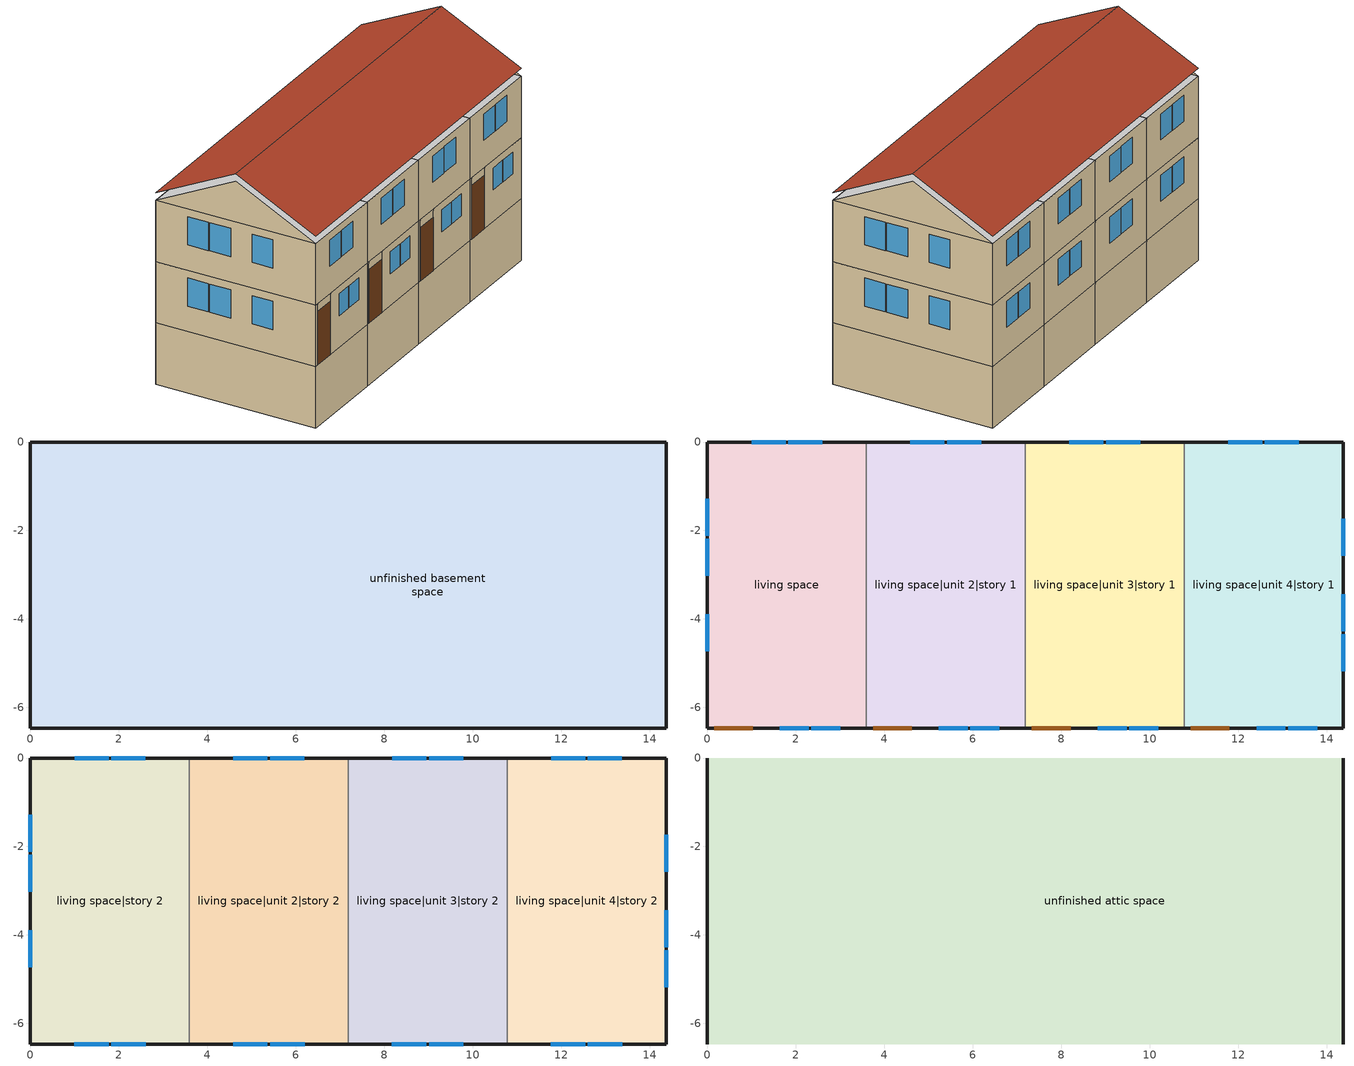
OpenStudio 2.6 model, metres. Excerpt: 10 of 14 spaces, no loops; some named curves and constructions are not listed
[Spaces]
unfinished basement space
 floor foundation (FloorFndGrndUnfinB 3): 0,-6.47 0,0 3.59,0 3.59,-6.47 z-2.44
 floor foundation (FloorFndGrndUnfinB): 3.59,-6.47 3.59,0 7.18,0 7.18,-6.47 z-2.44
 floor foundation (FloorFndGrndUnfinB 1): 7.18,-6.47 7.18,0 10.78,0 10.78,-6.47 z-2.44
 floor foundation (FloorFndGrndUnfinB 2): 10.78,-6.47 10.78,0 14.37,0 14.37,-6.47 z-2.44
 wall foundation (WallFndGrndUnfinB 3): 7.18,0 3.59,0 0,0 0,-6.47 3.59,-6.47 7.18,-6.47 z-2.44:0
 wall foundation (WallFndGrndUnfinB 2): 7.18,-6.47 10.78,-6.47 14.37,-6.47 14.37,0 10.78,0 7.18,0 z-2.44:0
living space
 floor to unfinished basement space (FloorUnfinBInsFin Reversed): 0,-6.47 0,0 3.59,0 3.59,-6.47 z0
 wall outside (WallExtInsFin): 3.59,0 0,0 0,-6.47 0.13,-6.47 1.05,-6.47 3.59,-6.47 z0:2.44
 wall to living space|unit 2|story 1 (WallIntFinUninsFin Reversed): 3.59,-6.47 3.59,0 z0:2.44
 window (WindowConstruction): 1.64,-6.47 2.29,-6.47 / 2.35,-6.47 3,-6.47 z1.26:2.13; 2.6,0 1.83,0 / 1.77,0 1,0 z1.11:2.13; 0,-1.28 0,-2.12 / 0,-2.19 0,-3.03 / 0,-3.89 0,-4.73 z1.01:2.13
 door (Door): 0.15,-6.47 1.02,-6.47 z0:2.13
living space|unit 2|story 1
 floor to unfinished basement space (FloorUnfinBInsFin Reversed): 3.59,-6.47 3.59,0 7.18,0 7.18,-6.47 z0
 wall outside (WallExtInsFin): 7.18,0 3.59,0 / 3.59,-6.47 3.72,-6.47 4.64,-6.47 7.18,-6.47 z0:2.44
 wall to living space|unit 3|story 1 (WallIntFinUninsFin Reversed): 7.18,-6.47 7.18,0 z0:2.44
 window (WindowConstruction): 5.23,-6.47 5.88,-6.47 / 5.94,-6.47 6.6,-6.47 z1.26:2.13; 6.19,0 5.42,0 / 5.36,0 4.59,0 z1.11:2.13
 door (Door): 3.74,-6.47 4.62,-6.47 z0:2.13
living space|unit 3|story 1
 floor to unfinished basement space (FloorUnfinBInsFin Reversed): 7.18,-6.47 7.18,0 10.78,0 10.78,-6.47 z0
 wall outside (WallExtInsFin): 10.78,0 7.18,0 / 7.18,-6.47 7.31,-6.47 8.23,-6.47 10.78,-6.47 z0:2.44
 wall to living space|unit 4|story 1 (WallIntFinUninsFin Reversed): 10.78,-6.47 10.78,0 z0:2.44
 window (WindowConstruction): 8.82,-6.47 9.47,-6.47 / 9.54,-6.47 10.19,-6.47 z1.26:2.13; 9.78,0 9.01,0 / 8.95,0 8.18,0 z1.11:2.13
 door (Door): 7.34,-6.47 8.21,-6.47 z0:2.13
living space|unit 4|story 1
 floor to unfinished basement space (FloorUnfinBInsFin Reversed): 10.78,-6.47 10.78,0 14.37,0 14.37,-6.47 z0
 wall outside (WallExtInsFin): 10.78,-6.47 10.9,-6.47 11.82,-6.47 14.37,-6.47 14.37,0 10.78,0 z0:2.44
 window (WindowConstruction): 12.41,-6.47 13.07,-6.47 / 13.13,-6.47 13.78,-6.47 z1.26:2.13; 13.37,0 12.6,0 / 12.54,0 11.77,0 z1.11:2.13; 14.37,-5.18 14.37,-4.34 / 14.37,-4.28 14.37,-3.44 / 14.37,-2.58 14.37,-1.73 z1.01:2.13
 door (Door): 10.93,-6.47 11.8,-6.47 z0:2.13
living space|story 2
 floor to living space (FloorFinUninsFin): 0,-6.47 0,0 3.59,0 3.59,-6.47 z2.44
 wall outside (WallExtInsFin): 3.59,0 0,0 0,-6.47 3.59,-6.47 z2.44:4.88
 wall to living space|unit 2|story 2 (WallIntFinUninsFin Reversed): 3.59,-6.47 3.59,0 z2.44:4.88
 window (WindowConstruction): 0.99,-6.47 1.77,-6.47 / 1.83,-6.47 2.6,-6.47 z3.54:4.57; 2.6,0 1.83,0 / 1.77,0 1,0 z3.55:4.57; 0,-1.28 0,-2.12 / 0,-2.19 0,-3.03 / 0,-3.89 0,-4.73 z3.45:4.57
living space|unit 2|story 2
 floor to living space|unit 2|story 1 (FloorFinUninsFin): 3.59,-6.47 3.59,0 7.18,0 7.18,-6.47 z2.44
 wall outside (WallExtInsFin): 7.18,0 3.59,0 / 3.59,-6.47 7.18,-6.47 z2.44:4.88
 wall to living space|unit 3|story 2 (WallIntFinUninsFin Reversed): 7.18,-6.47 7.18,0 z2.44:4.88
 window (WindowConstruction): 4.58,-6.47 5.36,-6.47 / 5.42,-6.47 6.2,-6.47 z3.54:4.57; 6.19,0 5.42,0 / 5.36,0 4.59,0 z3.55:4.57
living space|unit 3|story 2
 floor to living space|unit 3|story 1 (FloorFinUninsFin): 7.18,-6.47 7.18,0 10.78,0 10.78,-6.47 z2.44
 wall outside (WallExtInsFin): 10.78,0 7.18,0 / 7.18,-6.47 10.78,-6.47 z2.44:4.88
 wall to living space|unit 4|story 2 (WallIntFinUninsFin Reversed): 10.78,-6.47 10.78,0 z2.44:4.88
 window (WindowConstruction): 8.17,-6.47 8.95,-6.47 / 9.01,-6.47 9.79,-6.47 z3.54:4.57; 9.78,0 9.01,0 / 8.95,0 8.18,0 z3.55:4.57
living space|unit 4|story 2
 floor to living space|unit 4|story 1 (FloorFinUninsFin): 10.78,-6.47 10.78,0 14.37,0 14.37,-6.47 z2.44
 wall outside (WallExtInsFin): 10.78,-6.47 14.37,-6.47 14.37,0 10.78,0 z2.44:4.88
 window (WindowConstruction): 11.76,-6.47 12.54,-6.47 / 12.6,-6.47 13.38,-6.47 z3.54:4.57; 13.37,0 12.6,0 / 12.54,0 11.77,0 z3.55:4.57; 14.37,-5.18 14.37,-4.34 / 14.37,-4.28 14.37,-3.44 / 14.37,-2.58 14.37,-1.73 z3.45:4.57
unfinished attic space
 floor to living space|story 2 (FloorFinInsUnfinAttic): 3.59,0 3.59,-6.47 0,-6.47 0,0 z4.88
 floor to living space|unit 2|story 2 (FloorFinInsUnfinAttic): 7.18,0 7.18,-6.47 3.59,-6.47 3.59,0 z4.88
 floor to living space|unit 3|story 2 (FloorFinInsUnfinAttic): 10.78,0 10.78,-6.47 7.18,-6.47 7.18,0 z4.88
 floor to living space|unit 4|story 2 (FloorFinInsUnfinAttic): 14.37,0 14.37,-6.47 10.78,-6.47 10.78,0 z4.88
 wall outside (WallExtUninsUnfin): 0,-3.23,6.49 0,0,4.88 0,-6.47,4.88; 14.37,-3.23,6.49 14.37,-6.47,4.88 14.37,0,4.88
 roof outside (RoofUnfinInsExt): 0,-3.23,6.8 14.37,-3.23,6.8 14.37,0,5.18 0,0,5.18; 14.37,-3.23,6.8 0,-3.23,6.8 0,-6.47,5.18 14.37,-6.47,5.18
[Construction]
FloorFinInsUnfinAttic Reversed: Drywall 0.5 in., FloorUATrussandIns, FloorUAAdditionalCeilingIns
WallIntFinUninsFin: Vinyl, Light, WallStudAndCavity 2, Drywall 0.5 in.
FloorUnfinBInsFin: FloorIns, RoofSheathing, Wood Floor, Floor Covering
FloorFinUninsFin Reversed: Floor Covering, Wood Floor, RoofSheathing, FloorFinStudAndAirFloor, Drywall 0.5 in.
[EnergyManagementSystem:Program]
res_ds_2_program: Set res_ds_2_ah_mfr = res_ds_2_ah_mfr_s; Set res_ds_2_fan_rtf = res_ds_2_fan_rtf_s; Set res_ds_2_ah_vfr = res_ds_2_ah_vfr_s; Set res_ds_2_ah_tt = res_ds_2_ah_tt_s; Set res_ds_2_ah_wt = res_ds_2_ah_wt_s; Set res_ds_2_ra_t = res_ds_2_ra_t_s; Set res_ds_2_ra_w = res_ds_2_ra_w_s; Set res_ds_2_ah_t = res_ds_2_ah_t_s; Set res_ds_2_ah_w = res_ds_2_ah_w_s; Run res_ds_2_lk_subrout; Set res_ds_2_sup_s_lk_to_lv_equip_act = res_ds_2_sup_s_lk_to_lv; Set res_ds_2_sup_lat_lk_to_lv_equip_act = res_ds_2_sup_lat_lk_to_lv; Set res_ds_2_sup_d_cn_to_lv_equip_act = res_ds_2_sup_d_cn_to_lv; Set res_ds_2_sup_d_cn_to_ah_equip_act = res_ds_2_sup_d_cn_to_ah; Set res_ds_2_sup_s_lk_to_ah_equip_act = res_ds_2_sup_s_lk_to_ah; Set res_ds_2_sup_lat_lk_to_ah_equip_act = res_ds_2_sup_lat_lk_to_ah; Set res_ds_2_ret_s_lk_equip_act = res_ds_2_ret_s_lk; Set res_ds_2_ret_lat_lk_equip_act = res_ds_2_ret_lat_lk; Set res_ds_2_ret_d_cn_to_pl_equip_act = res_ds_2_ret_d_cn_to_pl; Set res_ds_2_ret_d_cn_to_ah_equip_act = res_ds_2_ret_d_cn_to_ah; Set res_ds_2_liv_to_ah_mix_act = res_ds_2_ah_to_liv; Set res_ds_2_liv_to_ah_mix_act = res_ds_2_liv_to_ah
res_infil_2_program: Set p_m = 0.14; Set p_s = 0.22; Set s_m = 270; Set s_s = 370; Set z_m = 9.99744; Set z_s = 4.8768; Set f_t = (((s_m/z_m)^p_m)*((z_s/s_s)^p_s)); Set Tdiff = res_af_2_tin_s-res_af_2_tt_s; Set dT = @Abs Tdiff; Set c = 0.012; Set Cs = 0.0749; Set Cw = 0.1406; Set n = 0.67; Set sft = (f_t*0.5); Set temp1 = ((c*Cw)*((sft*res_af_vw_s)^(2*n)))^2; Set Qn = (((c*Cs*(dT^n))^2)+temp1)^0.5; Set Tdiff = res_af_2_tin_s-res_af_2_tt_s; Set dT = @Abs Tdiff; Set QWHV = res_infil_2_wh_sch_s*0.0165; Set Qrange = res_infil_2_range_sch_s*0.0472; Set Qdryer = 0.0; Set Qbath = res_infil_2_bath_sch_s*0.0354; Set QhpwhOut = 0; Set QhpwhIn = 0; Set QductsOut = res_ds_2_lk_ret_fan_equiv; Set QductsIn = res_ds_2_lk_sup_fan_equiv; Set Qout = QWHV+Qrange+Qbath+Qdryer+QhpwhOut+QductsOut; Set Qin = QhpwhIn+QductsIn; Set Qu = (@Abs (Qout-Qin)); Set Qb = (@Min Qout Qin); Set faneff_wh = 0.9438948864000002; Set res_infil_2_house_fan_act = (QWHV*300)/faneff_wh; Set faneff_sp = 0.4719474432000001; Set res_infil_2_range_fan_act = (Qrange*300)/faneff_sp; Set res_infil_2_bath_fan_act = (Qbath*300)/faneff_sp; Set Q_acctd_for_elsewhere = QhpwhOut+QhpwhIn+QductsOut+QductsIn; Set res_infil_2_flow_act = (((Qu^2)+(Qn^2))^0.5)-Q_acctd_for_elsewhere; Set res_infil_2_flow_act = (@Max res_infil_2_flow_act 0)
res_nv_3_program: Set Tdiff = res_af_3_tin_s-res_af_3_tt_s; Set dT = (@Abs Tdiff); Set pt = (@RhFnTdbWPb res_af_3_tt_s res_nv_wt_s res_nv_pb_s); Set NVA = 2337.1686753986028; Set Cs = 0.00017926040778923255; Set Cw = 8.70903777141566e-05; Set MNV = 0.6292632576000032; Set MHR = 0.0115; Set MRH = 0.7; Set temp1 = (res_nv_3_nva_s*NVA); Set SGNV = temp1*((((Cs*dT)+(Cw*(res_af_vw_s^2)))^0.5)/1000); If (res_nv_wt_s<MHR) && (pt<MRH) && (res_af_3_tin_s>res_nv_3_sp_s); Set temp2 = (res_af_3_tin_s-res_nv_3_sp_s); Set NVadj1 = temp2/(res_af_3_tin_s-res_af_3_tt_s); Set NVadj2 = (@Min NVadj1 1); Set NVadj3 = (@Max NVadj2 0); Set NVadj = SGNV*NVadj3; Set res_nv_3_flow_act = (@Min NVadj MNV); Else; Set res_nv_3_flow_act = 0; EndIf
res_ds_3_program: Set res_ds_3_ah_mfr = res_ds_3_ah_mfr_s; Set res_ds_3_fan_rtf = res_ds_3_fan_rtf_s; Set res_ds_3_ah_vfr = res_ds_3_ah_vfr_s; Set res_ds_3_ah_tt = res_ds_3_ah_tt_s; Set res_ds_3_ah_wt = res_ds_3_ah_wt_s; Set res_ds_3_ra_t = res_ds_3_ra_t_s; Set res_ds_3_ra_w = res_ds_3_ra_w_s; Set res_ds_3_ah_t = res_ds_3_ah_t_s; Set res_ds_3_ah_w = res_ds_3_ah_w_s; Run res_ds_3_lk_subrout; Set res_ds_3_sup_s_lk_to_lv_equip_act = res_ds_3_sup_s_lk_to_lv; Set res_ds_3_sup_lat_lk_to_lv_equip_act = res_ds_3_sup_lat_lk_to_lv; Set res_ds_3_sup_d_cn_to_lv_equip_act = res_ds_3_sup_d_cn_to_lv; Set res_ds_3_sup_d_cn_to_ah_equip_act = res_ds_3_sup_d_cn_to_ah; Set res_ds_3_sup_s_lk_to_ah_equip_act = res_ds_3_sup_s_lk_to_ah; Set res_ds_3_sup_lat_lk_to_ah_equip_act = res_ds_3_sup_lat_lk_to_ah; Set res_ds_3_ret_s_lk_equip_act = res_ds_3_ret_s_lk; Set res_ds_3_ret_lat_lk_equip_act = res_ds_3_ret_lat_lk; Set res_ds_3_ret_d_cn_to_pl_equip_act = res_ds_3_ret_d_cn_to_pl; Set res_ds_3_ret_d_cn_to_ah_equip_act = res_ds_3_ret_d_cn_to_ah; Set res_ds_3_liv_to_ah_mix_act = res_ds_3_ah_to_liv; Set res_ds_3_liv_to_ah_mix_act = res_ds_3_liv_to_ah
res_infil_3_program: Set p_m = 0.14; Set p_s = 0.22; Set s_m = 270; Set s_s = 370; Set z_m = 9.99744; Set z_s = 4.8768; Set f_t = (((s_m/z_m)^p_m)*((z_s/s_s)^p_s)); Set Tdiff = res_af_3_tin_s-res_af_3_tt_s; Set dT = @Abs Tdiff; Set c = 0.012; Set Cs = 0.0749; Set Cw = 0.1406; Set n = 0.67; Set sft = (f_t*0.5); Set temp1 = ((c*Cw)*((sft*res_af_vw_s)^(2*n)))^2; Set Qn = (((c*Cs*(dT^n))^2)+temp1)^0.5; Set Tdiff = res_af_3_tin_s-res_af_3_tt_s; Set dT = @Abs Tdiff; Set QWHV = res_infil_3_wh_sch_s*0.0165; Set Qrange = res_infil_3_range_sch_s*0.0472; Set Qdryer = 0.0; Set Qbath = res_infil_3_bath_sch_s*0.0354; Set QhpwhOut = 0; Set QhpwhIn = 0; Set QductsOut = res_ds_3_lk_ret_fan_equiv; Set QductsIn = res_ds_3_lk_sup_fan_equiv; Set Qout = QWHV+Qrange+Qbath+Qdryer+QhpwhOut+QductsOut; Set Qin = QhpwhIn+QductsIn; Set Qu = (@Abs (Qout-Qin)); Set Qb = (@Min Qout Qin); Set faneff_wh = 0.9438948864000002; Set res_infil_3_house_fan_act = (QWHV*300)/faneff_wh; Set faneff_sp = 0.4719474432000001; Set res_infil_3_range_fan_act = (Qrange*300)/faneff_sp; Set res_infil_3_bath_fan_act = (Qbath*300)/faneff_sp; Set Q_acctd_for_elsewhere = QhpwhOut+QhpwhIn+QductsOut+QductsIn; Set res_infil_3_flow_act = (((Qu^2)+(Qn^2))^0.5)-Q_acctd_for_elsewhere; Set res_infil_3_flow_act = (@Max res_infil_3_flow_act 0)
res_nv_4_program: Set Tdiff = res_af_4_tin_s-res_af_4_tt_s; Set dT = (@Abs Tdiff); Set pt = (@RhFnTdbWPb res_af_4_tt_s res_nv_wt_s res_nv_pb_s); Set NVA = 4584.793685048653; Set Cs = 0.00017926040778923255; Set Cw = 8.70903777141566e-05; Set MNV = 0.6292632575999891; Set MHR = 0.0115; Set MRH = 0.7; Set temp1 = (res_nv_4_nva_s*NVA); Set SGNV = temp1*((((Cs*dT)+(Cw*(res_af_vw_s^2)))^0.5)/1000); If (res_nv_wt_s<MHR) && (pt<MRH) && (res_af_4_tin_s>res_nv_4_sp_s); Set temp2 = (res_af_4_tin_s-res_nv_4_sp_s); Set NVadj1 = temp2/(res_af_4_tin_s-res_af_4_tt_s); Set NVadj2 = (@Min NVadj1 1); Set NVadj3 = (@Max NVadj2 0); Set NVadj = SGNV*NVadj3; Set res_nv_4_flow_act = (@Min NVadj MNV); Else; Set res_nv_4_flow_act = 0; EndIf
res_ds_4_program: Set res_ds_4_ah_mfr = res_ds_4_ah_mfr_s; Set res_ds_4_fan_rtf = res_ds_4_fan_rtf_s; Set res_ds_4_ah_vfr = res_ds_4_ah_vfr_s; Set res_ds_4_ah_tt = res_ds_4_ah_tt_s; Set res_ds_4_ah_wt = res_ds_4_ah_wt_s; Set res_ds_4_ra_t = res_ds_4_ra_t_s; Set res_ds_4_ra_w = res_ds_4_ra_w_s; Set res_ds_4_ah_t = res_ds_4_ah_t_s; Set res_ds_4_ah_w = res_ds_4_ah_w_s; Run res_ds_4_lk_subrout; Set res_ds_4_sup_s_lk_to_lv_equip_act = res_ds_4_sup_s_lk_to_lv; Set res_ds_4_sup_lat_lk_to_lv_equip_act = res_ds_4_sup_lat_lk_to_lv; Set res_ds_4_sup_d_cn_to_lv_equip_act = res_ds_4_sup_d_cn_to_lv; Set res_ds_4_sup_d_cn_to_ah_equip_act = res_ds_4_sup_d_cn_to_ah; Set res_ds_4_sup_s_lk_to_ah_equip_act = res_ds_4_sup_s_lk_to_ah; Set res_ds_4_sup_lat_lk_to_ah_equip_act = res_ds_4_sup_lat_lk_to_ah; Set res_ds_4_ret_s_lk_equip_act = res_ds_4_ret_s_lk; Set res_ds_4_ret_lat_lk_equip_act = res_ds_4_ret_lat_lk; Set res_ds_4_ret_d_cn_to_pl_equip_act = res_ds_4_ret_d_cn_to_pl; Set res_ds_4_ret_d_cn_to_ah_equip_act = res_ds_4_ret_d_cn_to_ah; Set res_ds_4_liv_to_ah_mix_act = res_ds_4_ah_to_liv; Set res_ds_4_liv_to_ah_mix_act = res_ds_4_liv_to_ah
res_infil_4_program: Set p_m = 0.14; Set p_s = 0.22; Set s_m = 270; Set s_s = 370; Set z_m = 9.99744; Set z_s = 4.8768; Set f_t = (((s_m/z_m)^p_m)*((z_s/s_s)^p_s)); Set Tdiff = res_af_4_tin_s-res_af_4_tt_s; Set dT = @Abs Tdiff; Set c = 0.0228; Set Cs = 0.0749; Set Cw = 0.1406; Set n = 0.67; Set sft = (f_t*0.5); Set temp1 = ((c*Cw)*((sft*res_af_vw_s)^(2*n)))^2; Set Qn = (((c*Cs*(dT^n))^2)+temp1)^0.5; Set Tdiff = res_af_4_tin_s-res_af_4_tt_s; Set dT = @Abs Tdiff; Set QWHV = res_infil_4_wh_sch_s*0.0165; Set Qrange = res_infil_4_range_sch_s*0.0472; Set Qdryer = 0.0; Set Qbath = res_infil_4_bath_sch_s*0.0354; Set QhpwhOut = 0; Set QhpwhIn = 0; Set QductsOut = res_ds_4_lk_ret_fan_equiv; Set QductsIn = res_ds_4_lk_sup_fan_equiv; Set Qout = QWHV+Qrange+Qbath+Qdryer+QhpwhOut+QductsOut; Set Qin = QhpwhIn+QductsIn; Set Qu = (@Abs (Qout-Qin)); Set Qb = (@Min Qout Qin); Set faneff_wh = 0.9438948864000002; Set res_infil_4_house_fan_act = (QWHV*300)/faneff_wh; Set faneff_sp = 0.4719474432000001; Set res_infil_4_range_fan_act = (Qrange*300)/faneff_sp; Set res_infil_4_bath_fan_act = (Qbath*300)/faneff_sp; Set Q_acctd_for_elsewhere = QhpwhOut+QhpwhIn+QductsOut+QductsIn; Set res_infil_4_flow_act = (((Qu^2)+(Qn^2))^0.5)-Q_acctd_for_elsewhere; Set res_infil_4_flow_act = (@Max res_infil_4_flow_act 0)
[EnergyManagementSystem:ProgramCallingManager]
res wh_1 ProgramManager: InsideHVACSystemIterationLoop; res_wh_1_Control; res_wh_1_InletAir
res wh_2 ProgramManager: InsideHVACSystemIterationLoop; res_wh_2_Control; res_wh_2_InletAir
res wh_3 ProgramManager: InsideHVACSystemIterationLoop; res_wh_3_Control; res_wh_3_InletAir
res wh_4 ProgramManager: InsideHVACSystemIterationLoop; res_wh_4_Control; res_wh_4_InletAir
res af_1 program calling manager: BeginTimestepBeforePredictor; res_infil_1_program; res_nv_1_program
res ds_1 program calling manager: EndOfSystemTimestepAfterHVACReporting; res_ds_1_program
res af_2 program calling manager: BeginTimestepBeforePredictor; res_infil_2_program; res_nv_2_program
res ds_2 program calling manager: EndOfSystemTimestepAfterHVACReporting; res_ds_2_program
res af_3 program calling manager: BeginTimestepBeforePredictor; res_infil_3_program; res_nv_3_program
res ds_3 program calling manager: EndOfSystemTimestepAfterHVACReporting; res_ds_3_program
res af_4 program calling manager: BeginTimestepBeforePredictor; res_infil_4_program; res_nv_4_program
res ds_4 program calling manager: EndOfSystemTimestepAfterHVACReporting; res_ds_4_program
[Coil:Heating:DX:MultiSpeed:StageData] Rated Supply Air Fan Power Per Volume Flow Rate {W/(m3/s)}=773.3; Rated Waste Heat Fraction of Power Input=0.2
Name | Gross Rated Heating Capacity {W} | Gross Rated Heating COP {W/W} | Rated Air Flow Rate {m3/s} | Heating Capacity Function of Temperature Curve | Heating Capacity Function of Flow Fraction Curve | Energy Input Ratio Function of Temperature Curve | Energy Input Ratio Function of Flow Fraction Curve | Part Load Fraction Correlation Curve | Waste Heat Function of Temperature Curve
 | 12660.7 | 3.97731 | 0.66488 | HP_Heat-Cap-fT1 | HP_Heat-CAP-fFF1 | HP_Heat-EIR-fT1 | HP_Heat-EIR-fFF1 | HP_Heat-PLF-fPLR1 | ConstantBiquadratic
 | 17584.3 | 3.42544 | 0.831099 | HP_Heat-Cap-fT2 | HP_Heat-CAP-fFF2 | HP_Heat-EIR-fT2 | HP_Heat-EIR-fFF2 | HP_Heat-PLF-fPLR2 | ConstantBiquadratic
 | 12660.7 | 3.97731 | 0.66488 | HP_Heat-Cap-fT1 1 | HP_Heat-CAP-fFF1 1 | HP_Heat-EIR-fT1 1 | HP_Heat-EIR-fFF1 1 | HP_Heat-PLF-fPLR1 1 | ConstantBiquadratic 2
 | 17584.3 | 3.42544 | 0.831099 | HP_Heat-Cap-fT2 1 | HP_Heat-CAP-fFF2 1 | HP_Heat-EIR-fT2 1 | HP_Heat-EIR-fFF2 1 | HP_Heat-PLF-fPLR2 1 | ConstantBiquadratic 2
 | 12660.7 | 3.97731 | 0.66488 | HP_Heat-Cap-fT1 2 | HP_Heat-CAP-fFF1 2 | HP_Heat-EIR-fT1 2 | HP_Heat-EIR-fFF1 2 | HP_Heat-PLF-fPLR1 2 | ConstantBiquadratic 4
 | 17584.3 | 3.42544 | 0.831099 | HP_Heat-Cap-fT2 2 | HP_Heat-CAP-fFF2 2 | HP_Heat-EIR-fT2 2 | HP_Heat-EIR-fFF2 2 | HP_Heat-PLF-fPLR2 2 | ConstantBiquadratic 4
 | 12660.7 | 3.97731 | 0.66488 | HP_Heat-Cap-fT1 3 | HP_Heat-CAP-fFF1 3 | HP_Heat-EIR-fT1 3 | HP_Heat-EIR-fFF1 3 | HP_Heat-PLF-fPLR1 3 | ConstantBiquadratic 6
 | 17584.3 | 3.42544 | 0.831099 | HP_Heat-Cap-fT2 3 | HP_Heat-CAP-fFF2 3 | HP_Heat-EIR-fT2 3 | HP_Heat-EIR-fFF2 3 | HP_Heat-PLF-fPLR2 3 | ConstantBiquadratic 6
[AirLoopHVAC:ReturnPlenum]
Name | ThermalZone
Air Loop HVAC Return Plenum 1 | res ds_1 ret air zone
Air Loop HVAC Return Plenum 2 | res ds_2 ret air zone
Air Loop HVAC Return Plenum 3 | res ds_3 ret air zone
Air Loop HVAC Return Plenum 4 | res ds_4 ret air zone
[EnergyManagementSystem:Subroutine]
res_ds_1_lk_subrout: Set f_sup = 0.13696338696303695; Set f_ret = 0.10009990009990012; Set f_OA = 1.0e-06; Set oafrate = f_OA * res_ds_1_ah_vfr; Set suplkfrate = f_sup * res_ds_1_ah_vfr; Set retlkfrate = f_ret * res_ds_1_ah_vfr; Set res_ds_1_ah_to_liv = (@Abs (suplkfrate-retlkfrate-oafrate)); Set res_ds_1_liv_to_ah = 0; Set res_ds_1_lk_sup_fan_equiv = 0; Set res_ds_1_lk_ret_fan_equiv = oafrate; If res_ds_1_ah_mfr>0; Set h_SA = (@HFnTdbW res_ds_1_ah_tt res_ds_1_ah_wt); Set h_AHZone = (@HFnTdbW res_ds_1_ah_t res_ds_1_ah_w); Set h_RA = (@HFnTdbW res_ds_1_ra_t res_ds_1_ra_w); Set h_fg = (@HfgAirFnWTdb res_ds_1_ah_wt res_ds_1_ah_tt); Set SALeakageQtot = f_sup * res_ds_1_ah_mfr*(h_RA - h_SA); Set temp1 = h_fg*(res_ds_1_ra_w-res_ds_1_ah_wt); Set res_ds_1_sup_lat_lk_to_lv = f_sup*res_ds_1_ah_mfr*temp1; Set res_ds_1_sup_s_lk_to_lv = SALeakageQtot-res_ds_1_sup_lat_lk_to_lv; Set eTm = (res_ds_1_fan_rtf/(res_ds_1_ah_mfr*1006.0))*20.169; Set eTm = 0-eTm; Set temp4 = res_ds_1_ah_t; Set tsup = temp4+((res_ds_1_ah_tt-res_ds_1_ah_t)*(@Exp eTm)); Set temp5 = tsup-res_ds_1_ah_tt; Set res_ds_1_sup_d_cn_to_lv = res_ds_1_ah_mfr*1006.0*temp5; Set res_ds_1_sup_d_cn_to_ah = 0-res_ds_1_sup_d_cn_to_lv; Set eTm = (res_ds_1_fan_rtf/(res_ds_1_ah_mfr*1006.0))*18.618; Set eTm = 0-eTm; Set temp6 = res_ds_1_ah_t; Set tret = temp6+((res_ds_1_ra_t-res_ds_1_ah_t)*(@Exp eTm)); Set temp7 = tret-res_ds_1_ra_t; Set res_ds_1_ret_d_cn_to_pl = res_ds_1_ah_mfr*1006.0*temp7; Set res_ds_1_ret_d_cn_to_ah = 0-res_ds_1_ret_d_cn_to_pl; Set res_ds_1_ret_lat_lk = 0; Set temp2 = (res_ds_1_ah_t-res_ds_1_ra_t); Set res_ds_1_ret_s_lk = f_ret*res_ds_1_ah_mfr*1006.0*temp2; Set QtotLeakToAHZn = f_sup*res_ds_1_ah_mfr*(h_SA-h_AHZone); Set temp3 = (res_ds_1_ah_wt-res_ds_1_ah_w); Set res_ds_1_sup_lat_lk_to_ah = f_sup*res_ds_1_ah_mfr*h_fg*temp3; Set res_ds_1_sup_s_lk_to_ah = QtotLeakToAHZn-res_ds_1_sup_lat_lk_to_ah; Else; Set res_ds_1_sup_lat_lk_to_lv = 0; Set res_ds_1_sup_s_lk_to_lv = 0; Set res_ds_1_sup_d_cn_to_lv = 0; Set res_ds_1_sup_d_cn_to_ah = 0; Set res_ds_1_ret_d_cn_to_pl = 0; Set res_ds_1_ret_d_cn_to_ah = 0; Set res_ds_1_ret_lat_lk = 0; Set res_ds_1_ret_s_lk = 0; Set res_ds_1_sup_lat_lk_to_ah = 0; Set res_ds_1_sup_s_lk_to_ah = 0; EndIf
res_ds_2_lk_subrout: Set f_sup = 0.13696338696303695; Set f_ret = 0.10009990009990012; Set f_OA = 1.0e-06; Set oafrate = f_OA * res_ds_2_ah_vfr; Set suplkfrate = f_sup * res_ds_2_ah_vfr; Set retlkfrate = f_ret * res_ds_2_ah_vfr; Set res_ds_2_ah_to_liv = (@Abs (suplkfrate-retlkfrate-oafrate)); Set res_ds_2_liv_to_ah = 0; Set res_ds_2_lk_sup_fan_equiv = 0; Set res_ds_2_lk_ret_fan_equiv = oafrate; If res_ds_2_ah_mfr>0; Set h_SA = (@HFnTdbW res_ds_2_ah_tt res_ds_2_ah_wt); Set h_AHZone = (@HFnTdbW res_ds_2_ah_t res_ds_2_ah_w); Set h_RA = (@HFnTdbW res_ds_2_ra_t res_ds_2_ra_w); Set h_fg = (@HfgAirFnWTdb res_ds_2_ah_wt res_ds_2_ah_tt); Set SALeakageQtot = f_sup * res_ds_2_ah_mfr*(h_RA - h_SA); Set temp1 = h_fg*(res_ds_2_ra_w-res_ds_2_ah_wt); Set res_ds_2_sup_lat_lk_to_lv = f_sup*res_ds_2_ah_mfr*temp1; Set res_ds_2_sup_s_lk_to_lv = SALeakageQtot-res_ds_2_sup_lat_lk_to_lv; Set eTm = (res_ds_2_fan_rtf/(res_ds_2_ah_mfr*1006.0))*20.169; Set eTm = 0-eTm; Set temp4 = res_ds_2_ah_t; Set tsup = temp4+((res_ds_2_ah_tt-res_ds_2_ah_t)*(@Exp eTm)); Set temp5 = tsup-res_ds_2_ah_tt; Set res_ds_2_sup_d_cn_to_lv = res_ds_2_ah_mfr*1006.0*temp5; Set res_ds_2_sup_d_cn_to_ah = 0-res_ds_2_sup_d_cn_to_lv; Set eTm = (res_ds_2_fan_rtf/(res_ds_2_ah_mfr*1006.0))*18.618; Set eTm = 0-eTm; Set temp6 = res_ds_2_ah_t; Set tret = temp6+((res_ds_2_ra_t-res_ds_2_ah_t)*(@Exp eTm)); Set temp7 = tret-res_ds_2_ra_t; Set res_ds_2_ret_d_cn_to_pl = res_ds_2_ah_mfr*1006.0*temp7; Set res_ds_2_ret_d_cn_to_ah = 0-res_ds_2_ret_d_cn_to_pl; Set res_ds_2_ret_lat_lk = 0; Set temp2 = (res_ds_2_ah_t-res_ds_2_ra_t); Set res_ds_2_ret_s_lk = f_ret*res_ds_2_ah_mfr*1006.0*temp2; Set QtotLeakToAHZn = f_sup*res_ds_2_ah_mfr*(h_SA-h_AHZone); Set temp3 = (res_ds_2_ah_wt-res_ds_2_ah_w); Set res_ds_2_sup_lat_lk_to_ah = f_sup*res_ds_2_ah_mfr*h_fg*temp3; Set res_ds_2_sup_s_lk_to_ah = QtotLeakToAHZn-res_ds_2_sup_lat_lk_to_ah; Else; Set res_ds_2_sup_lat_lk_to_lv = 0; Set res_ds_2_sup_s_lk_to_lv = 0; Set res_ds_2_sup_d_cn_to_lv = 0; Set res_ds_2_sup_d_cn_to_ah = 0; Set res_ds_2_ret_d_cn_to_pl = 0; Set res_ds_2_ret_d_cn_to_ah = 0; Set res_ds_2_ret_lat_lk = 0; Set res_ds_2_ret_s_lk = 0; Set res_ds_2_sup_lat_lk_to_ah = 0; Set res_ds_2_sup_s_lk_to_ah = 0; EndIf
res_ds_3_lk_subrout: Set f_sup = 0.13696338696303695; Set f_ret = 0.10009990009990012; Set f_OA = 1.0e-06; Set oafrate = f_OA * res_ds_3_ah_vfr; Set suplkfrate = f_sup * res_ds_3_ah_vfr; Set retlkfrate = f_ret * res_ds_3_ah_vfr; Set res_ds_3_ah_to_liv = (@Abs (suplkfrate-retlkfrate-oafrate)); Set res_ds_3_liv_to_ah = 0; Set res_ds_3_lk_sup_fan_equiv = 0; Set res_ds_3_lk_ret_fan_equiv = oafrate; If res_ds_3_ah_mfr>0; Set h_SA = (@HFnTdbW res_ds_3_ah_tt res_ds_3_ah_wt); Set h_AHZone = (@HFnTdbW res_ds_3_ah_t res_ds_3_ah_w); Set h_RA = (@HFnTdbW res_ds_3_ra_t res_ds_3_ra_w); Set h_fg = (@HfgAirFnWTdb res_ds_3_ah_wt res_ds_3_ah_tt); Set SALeakageQtot = f_sup * res_ds_3_ah_mfr*(h_RA - h_SA); Set temp1 = h_fg*(res_ds_3_ra_w-res_ds_3_ah_wt); Set res_ds_3_sup_lat_lk_to_lv = f_sup*res_ds_3_ah_mfr*temp1; Set res_ds_3_sup_s_lk_to_lv = SALeakageQtot-res_ds_3_sup_lat_lk_to_lv; Set eTm = (res_ds_3_fan_rtf/(res_ds_3_ah_mfr*1006.0))*20.169; Set eTm = 0-eTm; Set temp4 = res_ds_3_ah_t; Set tsup = temp4+((res_ds_3_ah_tt-res_ds_3_ah_t)*(@Exp eTm)); Set temp5 = tsup-res_ds_3_ah_tt; Set res_ds_3_sup_d_cn_to_lv = res_ds_3_ah_mfr*1006.0*temp5; Set res_ds_3_sup_d_cn_to_ah = 0-res_ds_3_sup_d_cn_to_lv; Set eTm = (res_ds_3_fan_rtf/(res_ds_3_ah_mfr*1006.0))*18.618; Set eTm = 0-eTm; Set temp6 = res_ds_3_ah_t; Set tret = temp6+((res_ds_3_ra_t-res_ds_3_ah_t)*(@Exp eTm)); Set temp7 = tret-res_ds_3_ra_t; Set res_ds_3_ret_d_cn_to_pl = res_ds_3_ah_mfr*1006.0*temp7; Set res_ds_3_ret_d_cn_to_ah = 0-res_ds_3_ret_d_cn_to_pl; Set res_ds_3_ret_lat_lk = 0; Set temp2 = (res_ds_3_ah_t-res_ds_3_ra_t); Set res_ds_3_ret_s_lk = f_ret*res_ds_3_ah_mfr*1006.0*temp2; Set QtotLeakToAHZn = f_sup*res_ds_3_ah_mfr*(h_SA-h_AHZone); Set temp3 = (res_ds_3_ah_wt-res_ds_3_ah_w); Set res_ds_3_sup_lat_lk_to_ah = f_sup*res_ds_3_ah_mfr*h_fg*temp3; Set res_ds_3_sup_s_lk_to_ah = QtotLeakToAHZn-res_ds_3_sup_lat_lk_to_ah; Else; Set res_ds_3_sup_lat_lk_to_lv = 0; Set res_ds_3_sup_s_lk_to_lv = 0; Set res_ds_3_sup_d_cn_to_lv = 0; Set res_ds_3_sup_d_cn_to_ah = 0; Set res_ds_3_ret_d_cn_to_pl = 0; Set res_ds_3_ret_d_cn_to_ah = 0; Set res_ds_3_ret_lat_lk = 0; Set res_ds_3_ret_s_lk = 0; Set res_ds_3_sup_lat_lk_to_ah = 0; Set res_ds_3_sup_s_lk_to_ah = 0; EndIf
res_ds_4_lk_subrout: Set f_sup = 0.13696338696303695; Set f_ret = 0.10009990009990012; Set f_OA = 1.0e-06; Set oafrate = f_OA * res_ds_4_ah_vfr; Set suplkfrate = f_sup * res_ds_4_ah_vfr; Set retlkfrate = f_ret * res_ds_4_ah_vfr; Set res_ds_4_ah_to_liv = (@Abs (suplkfrate-retlkfrate-oafrate)); Set res_ds_4_liv_to_ah = 0; Set res_ds_4_lk_sup_fan_equiv = 0; Set res_ds_4_lk_ret_fan_equiv = oafrate; If res_ds_4_ah_mfr>0; Set h_SA = (@HFnTdbW res_ds_4_ah_tt res_ds_4_ah_wt); Set h_AHZone = (@HFnTdbW res_ds_4_ah_t res_ds_4_ah_w); Set h_RA = (@HFnTdbW res_ds_4_ra_t res_ds_4_ra_w); Set h_fg = (@HfgAirFnWTdb res_ds_4_ah_wt res_ds_4_ah_tt); Set SALeakageQtot = f_sup * res_ds_4_ah_mfr*(h_RA - h_SA); Set temp1 = h_fg*(res_ds_4_ra_w-res_ds_4_ah_wt); Set res_ds_4_sup_lat_lk_to_lv = f_sup*res_ds_4_ah_mfr*temp1; Set res_ds_4_sup_s_lk_to_lv = SALeakageQtot-res_ds_4_sup_lat_lk_to_lv; Set eTm = (res_ds_4_fan_rtf/(res_ds_4_ah_mfr*1006.0))*20.169; Set eTm = 0-eTm; Set temp4 = res_ds_4_ah_t; Set tsup = temp4+((res_ds_4_ah_tt-res_ds_4_ah_t)*(@Exp eTm)); Set temp5 = tsup-res_ds_4_ah_tt; Set res_ds_4_sup_d_cn_to_lv = res_ds_4_ah_mfr*1006.0*temp5; Set res_ds_4_sup_d_cn_to_ah = 0-res_ds_4_sup_d_cn_to_lv; Set eTm = (res_ds_4_fan_rtf/(res_ds_4_ah_mfr*1006.0))*18.618; Set eTm = 0-eTm; Set temp6 = res_ds_4_ah_t; Set tret = temp6+((res_ds_4_ra_t-res_ds_4_ah_t)*(@Exp eTm)); Set temp7 = tret-res_ds_4_ra_t; Set res_ds_4_ret_d_cn_to_pl = res_ds_4_ah_mfr*1006.0*temp7; Set res_ds_4_ret_d_cn_to_ah = 0-res_ds_4_ret_d_cn_to_pl; Set res_ds_4_ret_lat_lk = 0; Set temp2 = (res_ds_4_ah_t-res_ds_4_ra_t); Set res_ds_4_ret_s_lk = f_ret*res_ds_4_ah_mfr*1006.0*temp2; Set QtotLeakToAHZn = f_sup*res_ds_4_ah_mfr*(h_SA-h_AHZone); Set temp3 = (res_ds_4_ah_wt-res_ds_4_ah_w); Set res_ds_4_sup_lat_lk_to_ah = f_sup*res_ds_4_ah_mfr*h_fg*temp3; Set res_ds_4_sup_s_lk_to_ah = QtotLeakToAHZn-res_ds_4_sup_lat_lk_to_ah; Else; Set res_ds_4_sup_lat_lk_to_lv = 0; Set res_ds_4_sup_s_lk_to_lv = 0; Set res_ds_4_sup_d_cn_to_lv = 0; Set res_ds_4_sup_d_cn_to_ah = 0; Set res_ds_4_ret_d_cn_to_pl = 0; Set res_ds_4_ret_d_cn_to_ah = 0; Set res_ds_4_ret_lat_lk = 0; Set res_ds_4_ret_s_lk = 0; Set res_ds_4_sup_lat_lk_to_ah = 0; Set res_ds_4_sup_s_lk_to_ah = 0; EndIf
[Schedule:Ruleset]
Name | Default Day Schedule | Summer Design Day Schedule | Winter Design Day Schedule
res nv_1 temp schedule | Schedule Day 63
res nv_1 avail schedule | Schedule Day 64
res mv_1 range exhaust schedule | Schedule Day 67 | res mv_1 range exhaust schedule summer design | res mv_1 range exhaust schedule winter design
res mv_1 bath exhaust schedule | Schedule Day 68 | res mv_1 bath exhaust schedule summer design | res mv_1 bath exhaust schedule winter design
res nv_2 temp schedule | Schedule Day 69
res nv_2 avail schedule | Schedule Day 70
res mv_2 range exhaust schedule | Schedule Day 73 | res mv_2 range exhaust schedule summer design | res mv_2 range exhaust schedule winter design
res mv_2 bath exhaust schedule | Schedule Day 74 | res mv_2 bath exhaust schedule summer design | res mv_2 bath exhaust schedule winter design
res nv_3 temp schedule | Schedule Day 75
res nv_3 avail schedule | Schedule Day 76
res mv_3 range exhaust schedule | Schedule Day 79 | res mv_3 range exhaust schedule summer design | res mv_3 range exhaust schedule winter design
res mv_3 bath exhaust schedule | Schedule Day 80 | res mv_3 bath exhaust schedule summer design | res mv_3 bath exhaust schedule winter design
res nv_4 temp schedule | Schedule Day 81
res nv_4 avail schedule | Schedule Day 82
res mv_4 range exhaust schedule | Schedule Day 85 | res mv_4 range exhaust schedule summer design | res mv_4 range exhaust schedule winter design
res mv_4 bath exhaust schedule | Schedule Day 86 | res mv_4 bath exhaust schedule summer design | res mv_4 bath exhaust schedule winter design
[Schedule:Day]
residential heating setpoint allday1; residential heating setpoint allday2; residential heating setpoint allday3; residential heating setpoint allday4; residential heating setpoint allday5; residential heating setpoint allday6; residential heating setpoint allday7; residential heating setpoint allday8; residential heating setpoint allday9; residential heating setpoint allday10; residential heating setpoint allday11; residential heating setpoint allday12: 24, 0, 21.6667
residential cooling setpoint allday1; residential cooling setpoint allday2; residential cooling setpoint allday3; residential cooling setpoint allday4; residential cooling setpoint allday5; residential cooling setpoint allday6; residential cooling setpoint allday7; residential cooling setpoint allday8; residential cooling setpoint allday9; residential cooling setpoint allday10; residential cooling setpoint allday11; residential cooling setpoint allday12: 24, 0, 24.4444
residential lighting schedule allday7: 1, 0, 0.123751, 2, 0, 0.0742506, 4, 0, 0.0495004, 5, 0, 0.0508078, 6, 0, 0.129935, 7, 0, 0.30505, 8, 0, 0.386033, 9, 0, 0.380581, 10, 0, 0.362375, 11, 0, 0.350909, 12, 0, 0.335023, 13, 0, 0.323557, 14, 0, 0.320183, 15, 0, 0.319942, 16, 0, 0.320696, 17, 0, 0.324296, 18, 0, 0.337983, 19, 0, 0.377272, 20, 0, 0.461059, 21, 0, 0.589559, 22, 0, 0.71999, 23, 0, 0.553959, 24, 0, 0.249225
residential lighting schedule allday8: 1, 0, 0.123751, 2, 0, 0.0742506, 4, 0, 0.0495004, 5, 0, 0.0510908, 6, 0, 0.131346, 7, 0, 0.308364, 8, 0, 0.390227, 9, 0, 0.386724, 10, 0, 0.370329, 11, 0, 0.358738, 12, 0, 0.34268, 13, 0, 0.33109, 14, 0, 0.327679, 15, 0, 0.327463, 16, 0, 0.328508, 17, 0, 0.333671, 18, 0, 0.353343, 19, 0, 0.408235, 20, 0, 0.517996, 21, 0, 0.667796, 22, 0, 0.788015, 23, 0, 0.571055, 24, 0, 0.249225
residential lighting schedule allday9: 1, 0, 0.123751, 2, 0, 0.0742506, 4, 0, 0.0495004, 5, 0, 0.0518642, 6, 0, 0.135202, 7, 0, 0.317417, 8, 0, 0.401684, 9, 0, 0.403727, 10, 0, 0.392499, 11, 0, 0.380568, 12, 0, 0.364039, 13, 0, 0.352108, 14, 0, 0.348597, 15, 0, 0.34858, 16, 0, 0.351275, 17, 0, 0.363405, 18, 0, 0.404274, 19, 0, 0.501103, 20, 0, 0.656115, 21, 0, 0.806081, 22, 0, 0.850995, 23, 0, 0.561051, 24, 0, 0.249225
residential lighting schedule allday10: 1, 0, 0.123751, 2, 0, 0.0742506, 4, 0, 0.0495004, 5, 0, 0.0529206, 6, 0, 0.14047, 7, 0, 0.329784, 8, 0, 0.417334, 9, 0, 0.427474, 10, 0, 0.423826, 11, 0, 0.411431, 12, 0, 0.394257, 13, 0, 0.381861, 14, 0, 0.378214, 15, 0, 0.378919, 16, 0, 0.386741, 17, 0, 0.41682, 18, 0, 0.500557, 19, 0, 0.655466, 20, 0, 0.829225, 21, 0, 0.905334, 22, 0, 0.820928, 23, 0, 0.509707, 24, 0, 0.249225
residential lighting schedule allday11: 1, 0, 0.123751, 2, 0, 0.0742506, 4, 0, 0.0495004, 5, 0, 0.0539769, 6, 0, 0.145737, 7, 0, 0.342151, 8, 0, 0.432984, 9, 0, 0.451822, 10, 0, 0.456356, 11, 0, 0.443495, 12, 0, 0.425678, 13, 0, 0.412817, 14, 0, 0.409033, 15, 0, 0.421324, 16, 0, 0.481818, 17, 0, 0.61218, 18, 0, 0.804217, 19, 0, 0.945912, 20, 0, 0.918658, 21, 0, 0.747013, 22, 0, 0.56552, 23, 0, 0.493046, 24, 0, 0.249225
residential lighting schedule allday12: 1, 0, 0.123751, 2, 0, 0.0742506, 4, 0, 0.0495004, 5, 0, 0.0547503, 6, 0, 0.149594, 7, 0, 0.351204, 8, 0, 0.44444, 9, 0, 0.470027, 10, 0, 0.480931, 11, 0, 0.467731, 12, 0, 0.449442, 13, 0, 0.436241, 14, 0, 0.432357, 15, 0, 0.445561, 16, 0, 0.513103, 17, 0, 0.660674, 18, 0, 0.869445, 19, 0, 1, 20, 0, 0.932675, 21, 0, 0.731582, 22, 0, 0.553643, 23, 0, 0.488328, 24, 0, 0.249225
Schedule Day 63; Schedule Day 64; Schedule Day 67; res mv_1 range exhaust schedule winter design; Schedule Day 68; res mv_1 bath exhaust schedule winter design; Schedule Day 69; Schedule Day 70; Schedule Day 73; res mv_2 range exhaust schedule winter design; Schedule Day 74; res mv_2 bath exhaust schedule winter design; Schedule Day 75; Schedule Day 76; Schedule Day 79; res mv_3 range exhaust schedule winter design; Schedule Day 80; res mv_3 bath exhaust schedule winter design; Schedule Day 81; Schedule Day 82; Schedule Day 85; res mv_4 range exhaust schedule winter design; Schedule Day 86; res mv_4 bath exhaust schedule winter design: 24, 0, 0
res nv_1 temp schedule allday1; res nv_1 temp schedule allday2; res nv_1 temp schedule allday3; res nv_1 temp schedule allday4; res nv_1 temp schedule allday11; res nv_1 temp schedule allday12; res nv_2 temp schedule allday1; res nv_2 temp schedule allday2; res nv_2 temp schedule allday3; res nv_2 temp schedule allday4; res nv_2 temp schedule allday11; res nv_2 temp schedule allday12; res nv_3 temp schedule allday1; res nv_3 temp schedule allday2; res nv_3 temp schedule allday3; res nv_3 temp schedule allday4; res nv_3 temp schedule allday11; res nv_3 temp schedule allday12; res nv_4 temp schedule allday1; res nv_4 temp schedule allday2; res nv_4 temp schedule allday3; res nv_4 temp schedule allday4; res nv_4 temp schedule allday11; res nv_4 temp schedule allday12: 1, 0, 23.8889, 24, 0, 23.8889
res nv_1 temp schedule allday5; res nv_1 temp schedule allday6; res nv_1 temp schedule allday10; res nv_2 temp schedule allday5; res nv_2 temp schedule allday6; res nv_2 temp schedule allday10; res nv_3 temp schedule allday5; res nv_3 temp schedule allday6; res nv_3 temp schedule allday10; res nv_4 temp schedule allday5; res nv_4 temp schedule allday6; res nv_4 temp schedule allday10: 24, 0, 22.2222
res nv_1 temp schedule allday7; res nv_1 temp schedule allday8; res nv_1 temp schedule allday9; res nv_2 temp schedule allday7; res nv_2 temp schedule allday8; res nv_2 temp schedule allday9; res nv_3 temp schedule allday7; res nv_3 temp schedule allday8; res nv_3 temp schedule allday9; res nv_4 temp schedule allday7; res nv_4 temp schedule allday8; res nv_4 temp schedule allday9: 1, 0, 22.2222, 24, 0, 22.2222
res nv_1 availability schedule allday1 on; res nv_1 availability schedule allday1 on 1; res nv_1 availability schedule allday1 on 2; res nv_1 availability schedule allday1 on 3; res nv_1 availability schedule allday1 on 4; res nv_1 availability schedule allday1 on 5; res nv_1 availability schedule allday1 on 6; res nv_1 availability schedule allday1 on 7; res nv_1 availability schedule allday1 on 8; res nv_1 availability schedule allday1 on 9; res nv_1 availability schedule allday1 on 10; res nv_1 availability schedule allday1 on 11; res nv_2 availability schedule allday1 on; res nv_2 availability schedule allday1 on 1; res nv_2 availability schedule allday1 on 2; res nv_2 availability schedule allday1 on 3; res nv_2 availability schedule allday1 on 4; res nv_2 availability schedule allday1 on 5; res nv_2 availability schedule allday1 on 6; res nv_2 availability schedule allday1 on 7; res nv_2 availability schedule allday1 on 8; res nv_2 availability schedule allday1 on 9; res nv_2 availability schedule allday1 on 10; res nv_2 availability schedule allday1 on 11; res nv_3 availability schedule allday1 on; res nv_3 availability schedule allday1 on 1; res nv_3 availability schedule allday1 on 2; res nv_3 availability schedule allday1 on 3; res nv_3 availability schedule allday1 on 4; res nv_3 availability schedule allday1 on 5; res nv_3 availability schedule allday1 on 6; res nv_3 availability schedule allday1 on 7; res nv_3 availability schedule allday1 on 8; res nv_3 availability schedule allday1 on 9; res nv_3 availability schedule allday1 on 10; res nv_3 availability schedule allday1 on 11; res nv_4 availability schedule allday1 on; res nv_4 availability schedule allday1 on 1; res nv_4 availability schedule allday1 on 2; res nv_4 availability schedule allday1 on 3; res nv_4 availability schedule allday1 on 4; res nv_4 availability schedule allday1 on 5; res nv_4 availability schedule allday1 on 6; res nv_4 availability schedule allday1 on 7; res nv_4 availability schedule allday1 on 8; res nv_4 availability schedule allday1 on 9; res nv_4 availability schedule allday1 on 10; res nv_4 availability schedule allday1 on 11: 1, 0, 1, 2, 0, 1, 3, 0, 1, 4, 0, 1, 5, 0, 1, 6, 0, 1, 7, 0, 1, 8, 0, 1, 9, 0, 1, 10, 0, 1, 11, 0, 1, 12, 0, 1, 13, 0, 1, 14, 0, 1, 15, 0, 1, 16, 0, 1, 17, 0, 1, 18, 0, 1, 19, 0, 1, 20, 0, 1, 21, 0, 1, 22, 0, 1, 23, 0, 1, 24, 0, 1
res mv_1 range exhaust schedule allday1; res mv_1 range exhaust schedule allday2; res mv_1 range exhaust schedule allday3; res mv_1 range exhaust schedule allday4; res mv_1 range exhaust schedule allday5; res mv_1 range exhaust schedule allday6; res mv_1 range exhaust schedule allday7; res mv_1 range exhaust schedule allday8; res mv_1 range exhaust schedule allday9; res mv_1 range exhaust schedule allday10; res mv_1 range exhaust schedule allday11; res mv_1 range exhaust schedule allday12; res mv_2 range exhaust schedule allday1; res mv_2 range exhaust schedule allday2; res mv_2 range exhaust schedule allday3; res mv_2 range exhaust schedule allday4; res mv_2 range exhaust schedule allday5; res mv_2 range exhaust schedule allday6; res mv_2 range exhaust schedule allday7; res mv_2 range exhaust schedule allday8; res mv_2 range exhaust schedule allday9; res mv_2 range exhaust schedule allday10; res mv_2 range exhaust schedule allday11; res mv_2 range exhaust schedule allday12; res mv_3 range exhaust schedule allday1; res mv_3 range exhaust schedule allday2; res mv_3 range exhaust schedule allday3; res mv_3 range exhaust schedule allday4; res mv_3 range exhaust schedule allday5; res mv_3 range exhaust schedule allday6; res mv_3 range exhaust schedule allday7; res mv_3 range exhaust schedule allday8; res mv_3 range exhaust schedule allday9; res mv_3 range exhaust schedule allday10; res mv_3 range exhaust schedule allday11; res mv_3 range exhaust schedule allday12; res mv_4 range exhaust schedule allday1; res mv_4 range exhaust schedule allday2; res mv_4 range exhaust schedule allday3; res mv_4 range exhaust schedule allday4; res mv_4 range exhaust schedule allday5; res mv_4 range exhaust schedule allday6; res mv_4 range exhaust schedule allday7; res mv_4 range exhaust schedule allday8; res mv_4 range exhaust schedule allday9; res mv_4 range exhaust schedule allday10; res mv_4 range exhaust schedule allday11; res mv_4 range exhaust schedule allday12: 15, 0, 0, 16, 0, 1, 24, 0, 0
res mv_1 range exhaust schedule summer design; res mv_1 bath exhaust schedule summer design; res mv_2 range exhaust schedule summer design; res mv_2 bath exhaust schedule summer design; res mv_3 range exhaust schedule summer design; res mv_3 bath exhaust schedule summer design; res mv_4 range exhaust schedule summer design; res mv_4 bath exhaust schedule summer design: 24, 0, 1
res mv_1 bath exhaust schedule allday1; res mv_1 bath exhaust schedule allday2; res mv_1 bath exhaust schedule allday3; res mv_1 bath exhaust schedule allday4; res mv_1 bath exhaust schedule allday5; res mv_1 bath exhaust schedule allday6; res mv_1 bath exhaust schedule allday7; res mv_1 bath exhaust schedule allday8; res mv_1 bath exhaust schedule allday9; res mv_1 bath exhaust schedule allday10; res mv_1 bath exhaust schedule allday11; res mv_1 bath exhaust schedule allday12; res mv_2 bath exhaust schedule allday1; res mv_2 bath exhaust schedule allday2; res mv_2 bath exhaust schedule allday3; res mv_2 bath exhaust schedule allday4; res mv_2 bath exhaust schedule allday5; res mv_2 bath exhaust schedule allday6; res mv_2 bath exhaust schedule allday7; res mv_2 bath exhaust schedule allday8; res mv_2 bath exhaust schedule allday9; res mv_2 bath exhaust schedule allday10; res mv_2 bath exhaust schedule allday11; res mv_2 bath exhaust schedule allday12; res mv_3 bath exhaust schedule allday1; res mv_3 bath exhaust schedule allday2; res mv_3 bath exhaust schedule allday3; res mv_3 bath exhaust schedule allday4; res mv_3 bath exhaust schedule allday5; res mv_3 bath exhaust schedule allday6; res mv_3 bath exhaust schedule allday7; res mv_3 bath exhaust schedule allday8; res mv_3 bath exhaust schedule allday9; res mv_3 bath exhaust schedule allday10; res mv_3 bath exhaust schedule allday11; res mv_3 bath exhaust schedule allday12; res mv_4 bath exhaust schedule allday1; res mv_4 bath exhaust schedule allday2; res mv_4 bath exhaust schedule allday3; res mv_4 bath exhaust schedule allday4; res mv_4 bath exhaust schedule allday5; res mv_4 bath exhaust schedule allday6; res mv_4 bath exhaust schedule allday7; res mv_4 bath exhaust schedule allday8; res mv_4 bath exhaust schedule allday9; res mv_4 bath exhaust schedule allday10; res mv_4 bath exhaust schedule allday11; res mv_4 bath exhaust schedule allday12: 4, 0, 0, 5, 0, 1, 24, 0, 0
[Schedule:Rule] Apply Monday=Yes; Apply Wednesday=Yes; Apply Friday=Yes; Date Specification Type=DateRange; Start Day=1
Name | Schedule Ruleset | Rule Order | Day Schedule | Apply Sunday | Apply Tuesday | Apply Thursday | Apply Saturday | Start Month | End Month | End Day
res nv_1 temp schedule allday ruleset1 | res nv_1 temp schedule | 11 | res nv_1 temp schedule allday1 | Yes | Yes | Yes | Yes | 1 | 1 | 31
res nv_1 temp schedule allday ruleset2 | res nv_1 temp schedule | 10 | res nv_1 temp schedule allday2 | Yes | Yes | Yes | Yes | 2 | 2 | 28
res nv_1 temp schedule allday ruleset3 | res nv_1 temp schedule | 9 | res nv_1 temp schedule allday3 | Yes | Yes | Yes | Yes | 3 | 3 | 31
res nv_1 temp schedule allday ruleset4 | res nv_1 temp schedule | 8 | res nv_1 temp schedule allday4 | Yes | Yes | Yes | Yes | 4 | 4 | 30
res nv_1 temp schedule allday ruleset5 | res nv_1 temp schedule | 7 | res nv_1 temp schedule allday5 | Yes | Yes | Yes | Yes | 5 | 5 | 31
res nv_1 temp schedule allday ruleset6 | res nv_1 temp schedule | 6 | res nv_1 temp schedule allday6 | Yes | Yes | Yes | Yes | 6 | 6 | 30
res nv_1 temp schedule allday ruleset7 | res nv_1 temp schedule | 5 | res nv_1 temp schedule allday7 | Yes | Yes | Yes | Yes | 7 | 7 | 31
res nv_1 temp schedule allday ruleset8 | res nv_1 temp schedule | 4 | res nv_1 temp schedule allday8 | Yes | Yes | Yes | Yes | 8 | 8 | 31
res nv_1 temp schedule allday ruleset9 | res nv_1 temp schedule | 3 | res nv_1 temp schedule allday9 | Yes | Yes | Yes | Yes | 9 | 9 | 30
res nv_1 temp schedule allday ruleset10 | res nv_1 temp schedule | 2 | res nv_1 temp schedule allday10 | Yes | Yes | Yes | Yes | 10 | 10 | 31
res nv_1 temp schedule allday ruleset11 | res nv_1 temp schedule | 1 | res nv_1 temp schedule allday11 | Yes | Yes | Yes | Yes | 11 | 11 | 30
res nv_1 temp schedule allday ruleset12 | res nv_1 temp schedule | 0 | res nv_1 temp schedule allday12 | Yes | Yes | Yes | Yes | 12 | 12 | 31
res nv_1 availability schedule allday ruleset1 on | res nv_1 avail schedule | 11 | res nv_1 availability schedule allday1 on |  |  |  |  | 1 | 1 | 31
res nv_1 availability schedule allday ruleset2 on | res nv_1 avail schedule | 10 | res nv_1 availability schedule allday1 on 1 |  |  |  |  | 2 | 2 | 28
res nv_1 availability schedule allday ruleset3 on | res nv_1 avail schedule | 9 | res nv_1 availability schedule allday1 on 2 |  |  |  |  | 3 | 3 | 31
res nv_1 availability schedule allday ruleset4 on | res nv_1 avail schedule | 8 | res nv_1 availability schedule allday1 on 3 |  |  |  |  | 4 | 4 | 30
res nv_1 availability schedule allday ruleset5 on | res nv_1 avail schedule | 7 | res nv_1 availability schedule allday1 on 4 |  |  |  |  | 5 | 5 | 31
res nv_1 availability schedule allday ruleset6 on | res nv_1 avail schedule | 6 | res nv_1 availability schedule allday1 on 5 |  |  |  |  | 6 | 6 | 30
res nv_1 availability schedule allday ruleset7 on | res nv_1 avail schedule | 5 | res nv_1 availability schedule allday1 on 6 |  |  |  |  | 7 | 7 | 31
res nv_1 availability schedule allday ruleset8 on | res nv_1 avail schedule | 4 | res nv_1 availability schedule allday1 on 7 |  |  |  |  | 8 | 8 | 31
res nv_1 availability schedule allday ruleset9 on | res nv_1 avail schedule | 3 | res nv_1 availability schedule allday1 on 8 |  |  |  |  | 9 | 9 | 30
res nv_1 availability schedule allday ruleset10 on | res nv_1 avail schedule | 2 | res nv_1 availability schedule allday1 on 9 |  |  |  |  | 10 | 10 | 31
res nv_1 availability schedule allday ruleset11 on | res nv_1 avail schedule | 1 | res nv_1 availability schedule allday1 on 10 |  |  |  |  | 11 | 11 | 30
res nv_1 availability schedule allday ruleset12 on | res nv_1 avail schedule | 0 | res nv_1 availability schedule allday1 on 11 |  |  |  |  | 12 | 12 | 31
res mv_1 range exhaust schedule allday ruleset1 | res mv_1 range exhaust schedule | 11 | res mv_1 range exhaust schedule allday1 | Yes | Yes | Yes | Yes | 1 | 1 | 31
res mv_1 range exhaust schedule allday ruleset2 | res mv_1 range exhaust schedule | 10 | res mv_1 range exhaust schedule allday2 | Yes | Yes | Yes | Yes | 2 | 2 | 28
res mv_1 range exhaust schedule allday ruleset3 | res mv_1 range exhaust schedule | 9 | res mv_1 range exhaust schedule allday3 | Yes | Yes | Yes | Yes | 3 | 3 | 31
res mv_1 range exhaust schedule allday ruleset4 | res mv_1 range exhaust schedule | 8 | res mv_1 range exhaust schedule allday4 | Yes | Yes | Yes | Yes | 4 | 4 | 30
res mv_1 range exhaust schedule allday ruleset5 | res mv_1 range exhaust schedule | 7 | res mv_1 range exhaust schedule allday5 | Yes | Yes | Yes | Yes | 5 | 5 | 31
res mv_1 range exhaust schedule allday ruleset6 | res mv_1 range exhaust schedule | 6 | res mv_1 range exhaust schedule allday6 | Yes | Yes | Yes | Yes | 6 | 6 | 30
res mv_1 range exhaust schedule allday ruleset7 | res mv_1 range exhaust schedule | 5 | res mv_1 range exhaust schedule allday7 | Yes | Yes | Yes | Yes | 7 | 7 | 31
res mv_1 range exhaust schedule allday ruleset8 | res mv_1 range exhaust schedule | 4 | res mv_1 range exhaust schedule allday8 | Yes | Yes | Yes | Yes | 8 | 8 | 31
res mv_1 range exhaust schedule allday ruleset9 | res mv_1 range exhaust schedule | 3 | res mv_1 range exhaust schedule allday9 | Yes | Yes | Yes | Yes | 9 | 9 | 30
res mv_1 range exhaust schedule allday ruleset10 | res mv_1 range exhaust schedule | 2 | res mv_1 range exhaust schedule allday10 | Yes | Yes | Yes | Yes | 10 | 10 | 31
res mv_1 range exhaust schedule allday ruleset11 | res mv_1 range exhaust schedule | 1 | res mv_1 range exhaust schedule allday11 | Yes | Yes | Yes | Yes | 11 | 11 | 30
res mv_1 range exhaust schedule allday ruleset12 | res mv_1 range exhaust schedule | 0 | res mv_1 range exhaust schedule allday12 | Yes | Yes | Yes | Yes | 12 | 12 | 31
res mv_1 bath exhaust schedule allday ruleset1 | res mv_1 bath exhaust schedule | 11 | res mv_1 bath exhaust schedule allday1 | Yes | Yes | Yes | Yes | 1 | 1 | 31
res mv_1 bath exhaust schedule allday ruleset2 | res mv_1 bath exhaust schedule | 10 | res mv_1 bath exhaust schedule allday2 | Yes | Yes | Yes | Yes | 2 | 2 | 28
res mv_1 bath exhaust schedule allday ruleset3 | res mv_1 bath exhaust schedule | 9 | res mv_1 bath exhaust schedule allday3 | Yes | Yes | Yes | Yes | 3 | 3 | 31
res mv_1 bath exhaust schedule allday ruleset4 | res mv_1 bath exhaust schedule | 8 | res mv_1 bath exhaust schedule allday4 | Yes | Yes | Yes | Yes | 4 | 4 | 30
res mv_1 bath exhaust schedule allday ruleset5 | res mv_1 bath exhaust schedule | 7 | res mv_1 bath exhaust schedule allday5 | Yes | Yes | Yes | Yes | 5 | 5 | 31
res mv_1 bath exhaust schedule allday ruleset6 | res mv_1 bath exhaust schedule | 6 | res mv_1 bath exhaust schedule allday6 | Yes | Yes | Yes | Yes | 6 | 6 | 30
res mv_1 bath exhaust schedule allday ruleset7 | res mv_1 bath exhaust schedule | 5 | res mv_1 bath exhaust schedule allday7 | Yes | Yes | Yes | Yes | 7 | 7 | 31
res mv_1 bath exhaust schedule allday ruleset8 | res mv_1 bath exhaust schedule | 4 | res mv_1 bath exhaust schedule allday8 | Yes | Yes | Yes | Yes | 8 | 8 | 31
res mv_1 bath exhaust schedule allday ruleset9 | res mv_1 bath exhaust schedule | 3 | res mv_1 bath exhaust schedule allday9 | Yes | Yes | Yes | Yes | 9 | 9 | 30
res mv_1 bath exhaust schedule allday ruleset10 | res mv_1 bath exhaust schedule | 2 | res mv_1 bath exhaust schedule allday10 | Yes | Yes | Yes | Yes | 10 | 10 | 31
res mv_1 bath exhaust schedule allday ruleset11 | res mv_1 bath exhaust schedule | 1 | res mv_1 bath exhaust schedule allday11 | Yes | Yes | Yes | Yes | 11 | 11 | 30
res mv_1 bath exhaust schedule allday ruleset12 | res mv_1 bath exhaust schedule | 0 | res mv_1 bath exhaust schedule allday12 | Yes | Yes | Yes | Yes | 12 | 12 | 31
